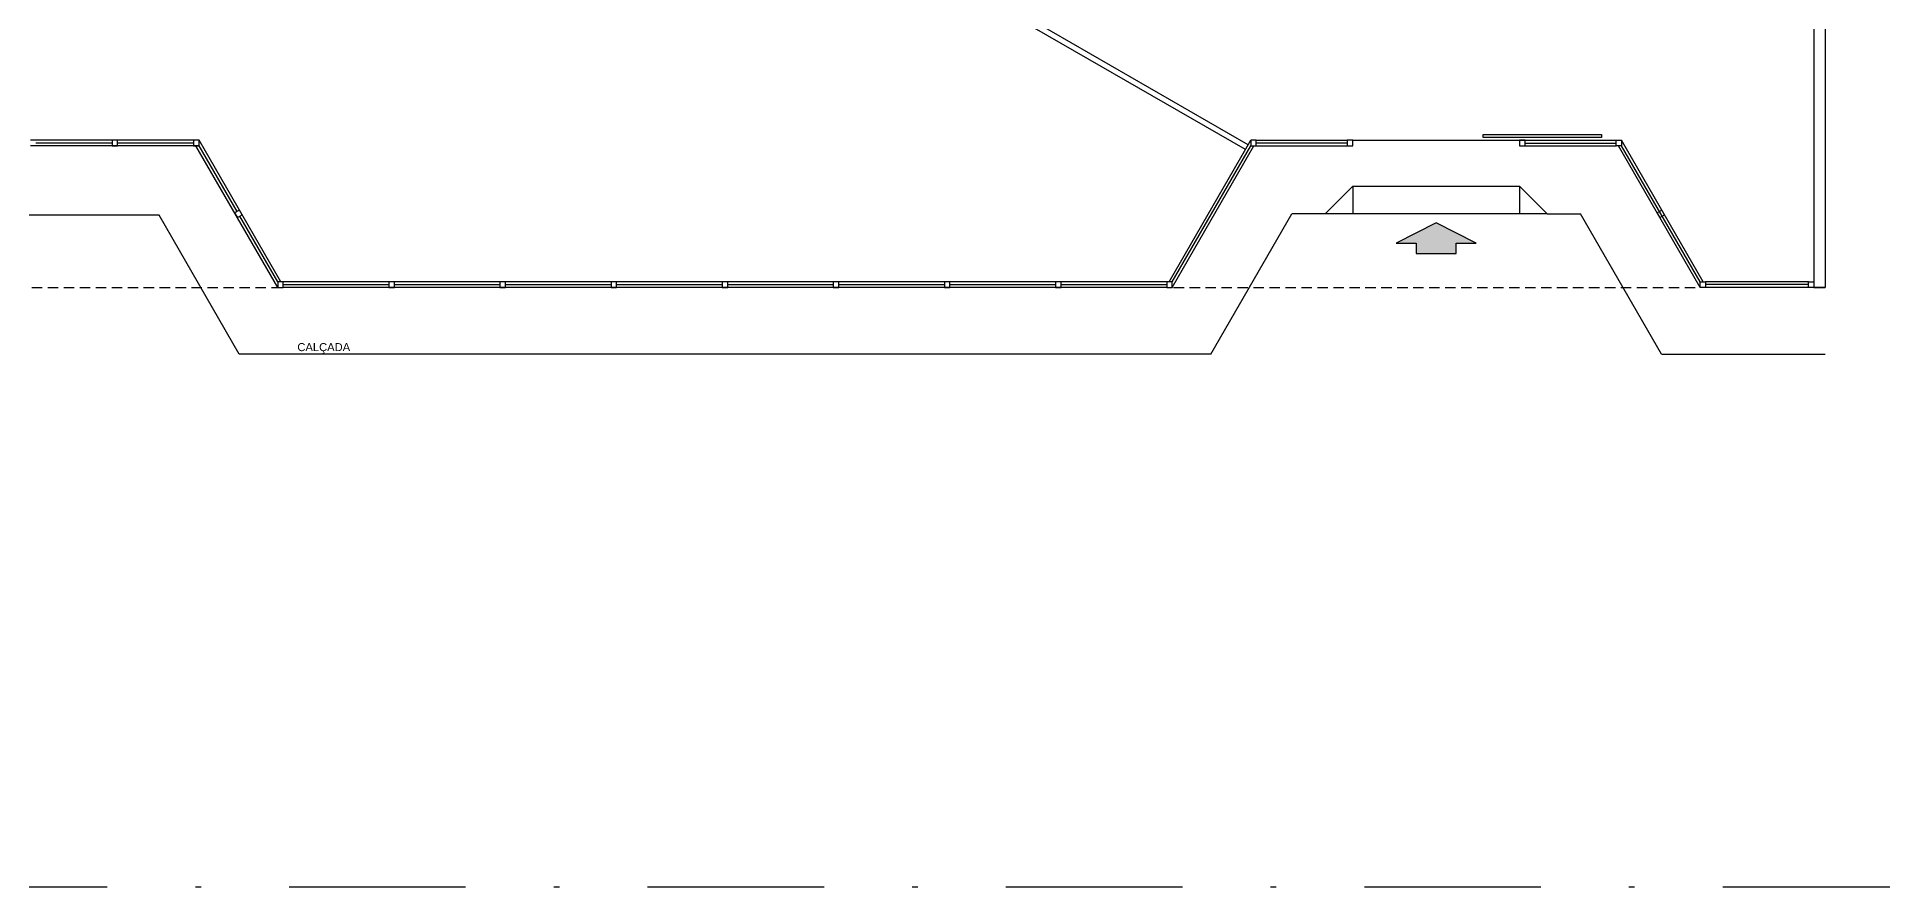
# Model space of a CAD drawing. Extents: x 384 to 538, y 71 to 145.
# Drawn here: x 466.17 to 499.38, y 71.14 to 86.44 of the extents above; entities that cross this region are included whole.
import ezdxf

# ---------------------------------------------------------------- set-up
doc = ezdxf.new("R2010")
doc.units = 0
doc.header["$LTSCALE"] = 0.005
doc.linetypes.add('DASHDOT', pattern=[25.4, 12.7, -6.35, 0, -6.35])
doc.linetypes.add('TRACEJADO_G', pattern=[0.375, 0.25, -0.125])
doc.layers.get('0').update_dxf_attribs({"linetype": 'CONTINUOUS'})
for name, color, linetype in [('A-COTAS', 1, 'CONTINUOUS'), ('A-MURO', 2, 'CONTINUOUS'), ('A-PISOS-CTEL', 2, 'TRACEJADO_G'), ('A-PISOS-NIVEL', 1, 'CONTINUOUS'), ('AR-PIS', 1, 'CONTINUOUS'), ('ARQ-PIS-VISTA', 8, 'CONTINUOUS'), ('ARQ-SMB-1_100', 1, 'CONTINUOUS'), ('ARQ-TXT-1_075', 2, 'CONTINUOUS'), ('PORTAL_VTA_PROX', 1, 'CONTINUOUS')]:
    doc.layers.add(name, color=color, linetype=linetype)
doc.styles.add('ESC-50-A20', font='arial.ttf', dxfattribs={"height": 0.1})

msp = doc.modelspace()

# ---------------------------------------------------------------- hatches: boundary and pattern name
at = {"layer": 'A-COTAS'}
h = msp.add_hatch(color=251, dxfattribs=at)
h.dxf.hatch_style = 1
h.paths.add_polyline_path([(491.711, 82.729), (492.07, 82.729), (491.352, 83.094), (490.633, 82.729), (490.993, 82.729), (490.993, 82.546), (491.711, 82.546)])

# ---------------------------------------------------------------- linework, layer by layer
at = {"linetype": 'DASHDOT', "ltscale": 50}
msp.add_lwpolyline([(384.149, 145.016), (538.385, 145.016), (538.385, 71.136), (384.149, 71.136)], close=True, dxfattribs=at)
at = {"color": 251}
for points in [[(467.52, 84.481), (467.62, 84.481), (467.62, 84.581), (467.52, 84.581)], [(468.989, 84.481), (469.089, 84.481), (469.089, 84.581), (468.989, 84.581)], [(488.015, 84.481), (488.115, 84.481), (488.115, 84.581), (488.015, 84.581)], [(489.753, 84.481), (489.853, 84.481), (489.853, 84.581), (489.753, 84.581)], [(492.852, 84.481), (492.952, 84.481), (492.952, 84.581), (492.852, 84.581)], [(494.689, 84.481), (494.589, 84.481), (494.589, 84.581), (494.689, 84.581)], [(469.727, 83.275), (469.777, 83.189), (469.864, 83.239), (469.814, 83.325)], [(495.327, 83.275), (495.377, 83.189), (495.464, 83.239), (495.414, 83.325)], [(470.502, 81.933), (470.602, 81.933), (470.602, 82.033), (470.502, 82.033)], [(470.502, 81.933), (470.602, 81.933), (470.602, 82.033), (470.502, 82.033)], [(472.502, 81.933), (472.602, 81.933), (472.602, 82.033), (472.502, 82.033)], [(472.502, 81.933), (472.602, 81.933), (472.602, 82.033), (472.502, 82.033)], [(474.502, 81.933), (474.602, 81.933), (474.602, 82.033), (474.502, 82.033)], [(476.502, 81.933), (476.602, 81.933), (476.602, 82.033), (476.502, 82.033)], [(478.502, 81.933), (478.602, 81.933), (478.602, 82.033), (478.502, 82.033)], [(480.502, 81.933), (480.602, 81.933), (480.602, 82.033), (480.502, 82.033)], [(482.502, 81.933), (482.602, 81.933), (482.602, 82.033), (482.502, 82.033)], [(484.502, 81.933), (484.602, 81.933), (484.602, 82.033), (484.502, 82.033)], [(486.502, 81.933), (486.602, 81.933), (486.602, 82.033), (486.502, 82.033)], [(496.202, 81.933), (496.102, 81.933), (496.102, 82.033), (496.202, 82.033)], [(498.152, 81.933), (498.052, 81.933), (498.052, 82.033), (498.152, 82.033)]]:
    msp.add_lwpolyline(points, close=True, dxfattribs=at)
at = {"layer": 'A-MURO', "color": 251}
for p, q in [((498.152, 131.933), (498.152, 81.933)), ((498.352, 131.933), (498.352, 81.933)), ((498.152, 81.933), (498.352, 81.933)), ((498.352, 81.933), (498.152, 81.933))]:
    msp.add_line(p, q, dxfattribs=at)
at = {"layer": 'A-PISOS-CTEL', "color": 251, "linetype": 'TRACEJADO_G', "ltscale": 150}
for p, q in [((458.602, 81.933), (470.502, 81.933)), ((486.627, 81.933), (496.077, 81.933)), ((486.627, 81.933), (496.077, 81.933)), ((486.627, 81.933), (496.102, 81.933))]:
    msp.add_line(p, q, dxfattribs=at)
at = {"layer": 'A-PISOS-NIVEL', "color": 251}
for p, q in [((487.968, 84.5), (479.572, 89.343)), ((487.918, 84.413), (479.522, 89.256)), ((489.852, 84.581), (492.852, 84.581)), ((492.852, 84.581), (494.589, 84.581)), ((492.852, 84.481), (494.589, 84.481)), ((468.367, 83.231), (465.851, 83.231)), ((489.352, 83.258), (488.752, 83.258)), ((493.352, 83.258), (493.952, 83.258)), ((487.295, 80.733), (469.809, 80.733)), ((495.409, 80.733), (498.352, 80.733))]:
    msp.add_line(p, q, dxfattribs=at)
msp.add_lwpolyline([(492.199, 84.634), (492.199, 84.684), (494.329, 84.684), (494.329, 84.634), (492.199, 84.634)], dxfattribs=at)
at = {"layer": 'AR-PIS', "color": 251, "ltscale": 10}
for p, q in [((467.52, 84.531), (466.152, 84.531)), ((468.989, 84.531), (467.62, 84.531)), ((469.77, 83.3), (469.089, 84.481)), ((486.602, 82.033), (488.015, 84.481)), ((489.753, 84.531), (488.115, 84.531)), ((492.952, 84.531), (494.589, 84.531)), ((496.102, 82.033), (494.689, 84.481)), ((470.502, 82.033), (469.82, 83.214)), ((470.602, 81.983), (472.502, 81.983)), ((470.602, 81.983), (472.502, 81.983)), ((472.602, 81.983), (474.502, 81.983)), ((474.602, 81.983), (476.502, 81.983)), ((476.602, 81.983), (478.502, 81.983)), ((478.602, 81.983), (480.502, 81.983)), ((480.602, 81.983), (482.502, 81.983)), ((482.602, 81.983), (484.502, 81.983)), ((484.602, 81.983), (486.502, 81.983)), ((498.052, 81.983), (496.202, 81.983))]:
    msp.add_line(p, q, dxfattribs=at)
at = {"layer": 'ARQ-PIS-VISTA', "color": 251}
for p, q in [((489.352, 83.258), (489.852, 83.758)), ((489.852, 83.758), (492.852, 83.758)), ((489.852, 83.758), (489.852, 83.258)), ((492.852, 83.758), (492.852, 83.258)), ((492.852, 83.758), (493.352, 83.258))]:
    msp.add_line(p, q, dxfattribs=at)
msp.add_lwpolyline([(493.352, 83.258), (489.352, 83.258)], dxfattribs=at)
at = {"layer": 'ARQ-SMB-1_100', "color": 251}
msp.add_lwpolyline([(491.711, 82.729), (492.07, 82.729), (491.352, 83.094), (490.633, 82.729), (490.993, 82.729), (490.993, 82.546), (491.711, 82.546), (491.711, 82.729)], dxfattribs=at)
at = {"layer": 'PORTAL_VTA_PROX', "color": 251}
for p, q in [((469.089, 84.581), (466.052, 84.581)), ((469.089, 84.481), (466.052, 84.481)), ((470.502, 81.933), (469.031, 84.481)), ((470.56, 82.033), (469.089, 84.581)), ((486.544, 82.033), (488.015, 84.581)), ((486.602, 81.933), (488.073, 84.481)), ((488.115, 84.581), (489.753, 84.581)), ((488.115, 84.481), (489.753, 84.481)), ((496.102, 81.933), (494.631, 84.481)), ((496.16, 82.033), (494.689, 84.581)), ((469.809, 80.733), (468.367, 83.231)), ((487.295, 80.733), (488.752, 83.258)), ((495.409, 80.733), (493.952, 83.258)), ((486.502, 82.033), (470.602, 82.033)), ((498.052, 82.033), (496.202, 82.033)), ((486.502, 81.933), (470.602, 81.933)), ((498.052, 81.933), (496.202, 81.933))]:
    msp.add_line(p, q, dxfattribs=at)

# ---------------------------------------------------------------- texts
at = {"layer": 'ARQ-TXT-1_075', "color": 251, "style": 'ESC-50-A20'}
msp.add_text('CALÇADA ', height=0.144, dxfattribs=at).set_placement((470.856, 80.786))

doc.saveas('drawing.dxf')
